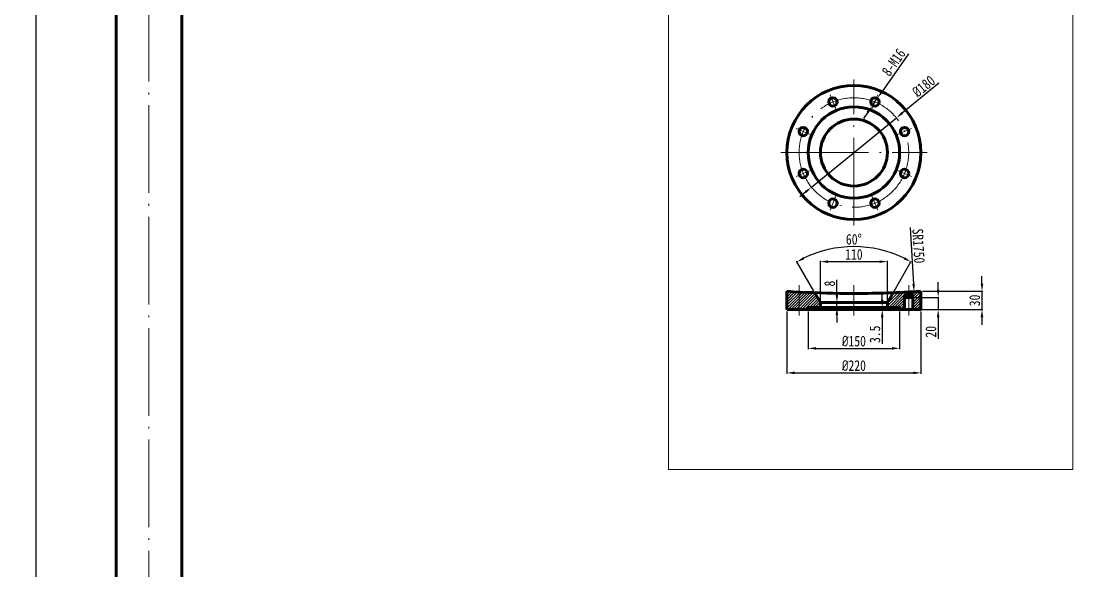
# Model space of a CAD drawing. Extents: x -49005 to 5786, y 3040 to 28144.
# Drawn here: x -32279 to -30552, y 19764 to 20668 of the extents above; entities that cross this region are included whole.
import ezdxf

# ---------------------------------------------------------------- set-up
doc = ezdxf.new("R2010")
doc.units = 0
doc.header["$LTSCALE"] = 6
doc.linetypes.add('ACAD_ISO04W100', pattern=[30.5, 24, -3, 0.5, -3])
doc.layers.get('Defpoints').update_dxf_attribs({"linetype": 'CONTINUOUS'})
for name, color, linetype, lineweight in [('CEN', 6, 'ACAD_ISO04W100', 15), ('CON', 7, 'CONTINUOUS', 70), ('HATCH', 3, 'CONTINUOUS', 18), ('min', 1, 'CONTINUOUS', 18)]:
    doc.layers.add(name, color=color, linetype=linetype, lineweight=lineweight)
doc.layers.add('harch', color=3, linetype='CONTINUOUS')
doc.styles.get("Standard").update_dxf_attribs({"font": 'SIMFANG.TTF', "width": 0.8})
doc.dimstyles.get("Standard").update_dxf_attribs({"dimscale": 5, "dimtxt": 3.5, "dimasz": 2.5, "dimexe": 0.25, "dimexo": 0.625, "dimtad": 1, "dimdec": 0, "dimzin": 1, "dimdsep": 46, "dimlunit": 6, "dimtxsty": 'Standard', "dimcen": 2.5, "dimadec": 0, "dimazin": 0, "dimtfac": 1, "dimtdec": 0, "dimtmove": 0, "dimatfit": 3, "dimfxl": 1, "dimtolj": 1, "dimtzin": 0, "dimarcsym": 0})
doc.dimstyles.new('STANDARD$3', dxfattribs={"dimscale": 5, "dimtxt": 3.5, "dimasz": 2.5, "dimexe": 0.25, "dimexo": 0.625, "dimtad": 1, "dimdec": 0, "dimzin": 4, "dimdsep": 46, "dimlunit": 6, "dimtxsty": 'Standard', "dimcen": 2.5, "dimadec": 0, "dimazin": 0, "dimtfac": 1, "dimtdec": 0, "dimtmove": 0, "dimatfit": 3, "dimfxl": 1, "dimtolj": 1, "dimtzin": 0, "dimarcsym": 0})

# ---------------------------------------------------------------- blocks, each defined once
blk = doc.blocks.new('*D34')
at = {"layer": 'Defpoints', "color": 0, "lineweight": 18}
for p in [(-30801.9, 20223.8), (-30801.9, 20193.8), (-30701.6, 20193.8)]:
    blk.add_point(p, dxfattribs=at)
at = {"layer": 'min', "color": 0, "lineweight": -2}
for p, q in [((-30701.6, 20236.3), (-30701.6, 20248.8)), ((-30798.7, 20223.8), (-30700.3, 20223.8)), ((-30701.6, 20223.8), (-30701.6, 20193.8)), ((-30798.7, 20193.8), (-30700.3, 20193.8)), ((-30701.6, 20181.3), (-30701.6, 20168.8))]:
    blk.add_line(p, q, dxfattribs=at)
at = {"layer": 'min', "color": 0, "lineweight": 18}
for points in [[(-30703.7, 20236.3), (-30699.5, 20236.3), (-30701.6, 20223.8)], [(-30703.7, 20181.3), (-30699.5, 20181.3), (-30701.6, 20193.8)]]:
    blk.add_solid(points, dxfattribs=at)
at = {"layer": 'min', "color": 0, "insert": (-30713.5, 20208.8), "char_height": 17.5, "attachment_point": 5, "rotation": 90}
blk.add_mtext('\\A1;30', dxfattribs=at)
blk = doc.blocks.new('*D35')
at = {"layer": 'Defpoints', "color": 0, "lineweight": 18}
for p in [(-30813.9, 20213.8), (-30814.9, 20193.8), (-30773.5, 20193.8)]:
    blk.add_point(p, dxfattribs=at)
at = {"layer": 'min', "color": 0, "lineweight": -2}
for p, q in [((-30773.5, 20226.3), (-30773.5, 20238.8)), ((-30810.7, 20213.8), (-30772.3, 20213.8)), ((-30773.5, 20213.8), (-30773.5, 20193.8)), ((-30811.8, 20193.8), (-30772.3, 20193.8)), ((-30773.5, 20181.3), (-30773.5, 20145.8))]:
    blk.add_line(p, q, dxfattribs=at)
at = {"layer": 'min', "color": 0, "lineweight": 18}
for points in [[(-30775.6, 20226.3), (-30771.5, 20226.3), (-30773.5, 20213.8)], [(-30775.6, 20181.3), (-30771.5, 20181.3), (-30773.5, 20193.8)]]:
    blk.add_solid(points, dxfattribs=at)
at = {"layer": 'min', "color": 0, "insert": (-30785.4, 20157.3), "char_height": 17.5, "attachment_point": 5, "rotation": 90}
blk.add_mtext('\\A1;20', dxfattribs=at)
blk = doc.blocks.new('*D36')
at = {"layer": 'Defpoints', "color": 0, "lineweight": 18}
for p in [(-30986.9, 20193.8), (-30836.9, 20193.8), (-30836.9, 20130.1)]:
    blk.add_point(p, dxfattribs=at)
at = {"layer": 'min', "color": 0, "lineweight": -2}
for p, q in [((-30986.9, 20190.6), (-30986.9, 20128.8)), ((-30836.9, 20190.6), (-30836.9, 20128.8)), ((-30974.4, 20130.1), (-30849.4, 20130.1))]:
    blk.add_line(p, q, dxfattribs=at)
at = {"layer": 'min', "color": 0, "lineweight": 18}
for points in [[(-30974.4, 20132.2), (-30974.4, 20128), (-30986.9, 20130.1)], [(-30849.4, 20132.2), (-30849.4, 20128), (-30836.9, 20130.1)]]:
    blk.add_solid(points, dxfattribs=at)
at = {"layer": 'min', "color": 0, "insert": (-30911.9, 20141.9), "char_height": 17.5, "attachment_point": 5}
blk.add_mtext('\\A1;{\\Fisocp|c134;%%C}150', dxfattribs=at)
blk = doc.blocks.new('*D37')
at = {"layer": 'Defpoints', "color": 0, "lineweight": 18}
for p in [(-31021.9, 20193.8), (-30801.9, 20193.8), (-30801.9, 20089.8)]:
    blk.add_point(p, dxfattribs=at)
at = {"layer": 'min', "color": 0, "lineweight": -2}
for p, q in [((-31021.9, 20190.6), (-31021.9, 20088.5)), ((-30801.9, 20190.6), (-30801.9, 20088.5)), ((-31009.4, 20089.8), (-30814.4, 20089.8))]:
    blk.add_line(p, q, dxfattribs=at)
at = {"layer": 'min', "color": 0, "lineweight": 18}
for points in [[(-31009.4, 20091.9), (-31009.4, 20087.7), (-31021.9, 20089.8)], [(-30814.4, 20091.9), (-30814.4, 20087.7), (-30801.9, 20089.8)]]:
    blk.add_solid(points, dxfattribs=at)
at = {"layer": 'min', "color": 0, "insert": (-30911.9, 20101.7), "char_height": 17.5, "attachment_point": 5}
blk.add_mtext('\\A1;{\\Fisocp|c134;%%C}220', dxfattribs=at)
blk = doc.blocks.new('*D38')
at = {"layer": 'Defpoints', "color": 0, "lineweight": 18}
for p in [(-30842.2, 20508.7), (-30981.6, 20394.8)]:
    blk.add_point(p, dxfattribs=at)
at = {"layer": 'min', "color": 0, "lineweight": -2}
for p, q in [((-30772.6, 20565.6), (-30832.5, 20516.7)), ((-30981.6, 20394.8), (-30842.2, 20508.7)), ((-30991.2, 20386.9), (-31000.9, 20379))]:
    blk.add_line(p, q, dxfattribs=at)
at = {"layer": 'min', "color": 0, "lineweight": 18}
for points in [[(-30833.8, 20518.3), (-30831.2, 20515), (-30842.2, 20508.7)], [(-30992.6, 20388.5), (-30989.9, 20385.3), (-30981.6, 20394.8)]]:
    blk.add_solid(points, dxfattribs=at)
at = {"layer": 'min', "color": 0, "insert": (-30797.4, 20560.6), "char_height": 17.5, "attachment_point": 5, "rotation": 39.2559}
blk.add_mtext('\\A1;{\\Fisocp|c134;%%C}180', dxfattribs=at)
blk = doc.blocks.new('*D39')
at = {"layer": 'Defpoints', "color": 0, "lineweight": 18}
for p in [(-30884.6, 20197.3), (-30865.4, 20193.8), (-30865.4, 20193.8)]:
    blk.add_point(p, dxfattribs=at)
at = {"layer": 'min', "color": 0, "lineweight": -2}
for p, q in [((-30865.4, 20209.8), (-30865.4, 20222.3)), ((-30881.5, 20197.3), (-30864.1, 20197.3)), ((-30868.5, 20193.8), (-30866.6, 20193.8)), ((-30865.4, 20197.3), (-30865.4, 20193.8)), ((-30865.4, 20181.3), (-30865.4, 20137.5))]:
    blk.add_line(p, q, dxfattribs=at)
at = {"layer": 'min', "color": 0, "lineweight": 18}
for points in [[(-30867.5, 20209.8), (-30863.3, 20209.8), (-30865.4, 20197.3)], [(-30867.5, 20181.3), (-30863.3, 20181.3), (-30865.4, 20193.8)]]:
    blk.add_solid(points, dxfattribs=at)
at = {"layer": 'min', "color": 0, "insert": (-30877.3, 20153.2), "char_height": 17.5, "attachment_point": 5, "rotation": 90}
blk.add_mtext('\\A1;3.5', dxfattribs=at)
blk = doc.blocks.new('*D40')
at = {"layer": 'Defpoints', "color": 0, "lineweight": 18}
for p in [(-30939.8, 20205.3), (-30939.8, 20205.3), (-30939.8, 20197.3)]:
    blk.add_point(p, dxfattribs=at)
at = {"layer": 'min', "color": 0, "lineweight": -2}
for p, q in [((-30939.8, 20217.8), (-30939.8, 20242.7)), ((-30942.9, 20205.3), (-30941, 20205.3)), ((-30942.9, 20197.3), (-30941, 20197.3)), ((-30939.8, 20197.3), (-30939.8, 20205.3)), ((-30939.8, 20184.8), (-30939.8, 20172.3))]:
    blk.add_line(p, q, dxfattribs=at)
at = {"layer": 'min', "color": 0, "lineweight": 18}
for points in [[(-30941.9, 20217.8), (-30937.7, 20217.8), (-30939.8, 20205.3)], [(-30941.9, 20184.8), (-30937.7, 20184.8), (-30939.8, 20197.3)]]:
    blk.add_solid(points, dxfattribs=at)
at = {"layer": 'min', "color": 0, "insert": (-30951.7, 20236.5), "char_height": 17.5, "attachment_point": 5, "rotation": 90}
blk.add_mtext('\\A1;8', dxfattribs=at)
blk = doc.blocks.new('*D41')
at = {"layer": 'Defpoints', "color": 0, "lineweight": 18}
for p in [(-30879.4, 20294.4), (-30976.2, 20221.5), (-30847.5, 20221.5), (-30966.9, 20205.3), (-30856.9, 20205.3)]:
    blk.add_point(p, dxfattribs=at)
at = {"layer": 'min', "color": 0, "lineweight": -2}
for p, q in [((-30977.8, 20224.2), (-31006.1, 20273.3)), ((-30845.9, 20224.2), (-30817.6, 20273.3))]:
    blk.add_line(p, q, dxfattribs=at)
blk.add_arc((-30911.9, 20110), 187.2, 63.8256, 116.1744, dxfattribs=at)
at = {"layer": 'min', "color": 0, "lineweight": 18}
for points in [[(-30993.5, 20276.2), (-30995.4, 20279.9), (-31005.5, 20272.2)], [(-30828.3, 20279.9), (-30830.3, 20276.2), (-30818.2, 20272.2)]]:
    blk.add_solid(points, dxfattribs=at)
at = {"layer": 'min', "color": 0, "insert": (-30911.9, 20309.1), "char_height": 17.5, "attachment_point": 5}
blk.add_mtext('\\A1;60°', dxfattribs=at)
blk = doc.blocks.new('*D42')
at = {"layer": 'Defpoints', "color": 0, "lineweight": 18}
for p in [(-30912.9, 21939), (-30813.2, 20223.2)]:
    blk.add_point(p, dxfattribs=at)
at = {"layer": 'min', "color": 0, "lineweight": -2}
blk.add_line((-30819.3, 20328.6), (-30813.9, 20235.7), dxfattribs=at)
at = {"layer": 'min', "color": 0, "lineweight": 18}
blk.add_solid([(-30811.8, 20235.8), (-30816, 20235.6), (-30813.2, 20223.2)], dxfattribs=at)
at = {"layer": 'min', "color": 0, "insert": (-30805.7, 20298.3), "char_height": 17.5, "attachment_point": 5, "rotation": 273.3248}
blk.add_mtext('\\A1;SR1750', dxfattribs=at)
blk = doc.blocks.new('*D43')
at = {"layer": 'Defpoints', "color": 0, "lineweight": 18}
for p in [(-30856.9, 20272.5), (-30966.9, 20205.3), (-30856.9, 20205.3)]:
    blk.add_point(p, dxfattribs=at)
at = {"layer": 'min', "color": 0, "lineweight": -2}
for p, q in [((-30966.9, 20208.4), (-30966.9, 20273.7)), ((-30954.4, 20272.5), (-30869.4, 20272.5)), ((-30856.9, 20208.4), (-30856.9, 20273.7))]:
    blk.add_line(p, q, dxfattribs=at)
at = {"layer": 'min', "color": 0, "lineweight": 18}
for points in [[(-30954.4, 20274.6), (-30954.4, 20270.4), (-30966.9, 20272.5)], [(-30869.4, 20274.6), (-30869.4, 20270.4), (-30856.9, 20272.5)]]:
    blk.add_solid(points, dxfattribs=at)
at = {"layer": 'min', "color": 0, "insert": (-30911.9, 20284.3), "char_height": 17.5, "attachment_point": 5}
blk.add_mtext('\\A1;110', dxfattribs=at)
blk = doc.blocks.new('*D44')
at = {"layer": 'Defpoints', "color": 0, "lineweight": 18}
for p in [(-30872.9, 20541.5), (-30882, 20528.4)]:
    blk.add_point(p, dxfattribs=at)
at = {"layer": 'min', "color": 0, "lineweight": -2}
for p, q in [((-30822.3, 20614.1), (-30865.7, 20551.8)), ((-30882, 20528.4), (-30872.9, 20541.5)), ((-30889.1, 20518.1), (-30896.3, 20507.9))]:
    blk.add_line(p, q, dxfattribs=at)
at = {"layer": 'min', "color": 0, "lineweight": 18}
for points in [[(-30867.4, 20553), (-30864, 20550.6), (-30872.9, 20541.5)], [(-30890.9, 20519.3), (-30887.4, 20516.9), (-30882, 20528.4)]]:
    blk.add_solid(points, dxfattribs=at)
at = {"layer": 'min', "color": 0, "insert": (-30846.7, 20599.9), "char_height": 17.5, "attachment_point": 5, "rotation": 55.1356}
blk.add_mtext('\\A1;8-M16', dxfattribs=at)
blk = doc.blocks.new('*D157')
at = {"layer": 'Defpoints', "color": 0, "lineweight": 18}
for p in [(-32254.6, 20953.6), (-32123.4, 20953.6), (-32069.4, 18169.6)]:
    blk.add_point(p, dxfattribs=at)
at = {"layer": 'harch', "color": 0, "lineweight": -2}
for p, q in [((-32126.5, 20953.6), (-32255.8, 20953.6)), ((-32254.6, 18182.1), (-32254.6, 20941.1)), ((-32072.5, 18169.6), (-32255.8, 18169.6))]:
    blk.add_line(p, q, dxfattribs=at)
at = {"layer": 'harch', "color": 0, "lineweight": 18}
for points in [[(-32256.7, 20941.1), (-32252.5, 20941.1), (-32254.6, 20953.6)], [(-32256.7, 18182.1), (-32252.5, 18182.1), (-32254.6, 18169.6)]]:
    blk.add_solid(points, dxfattribs=at)
at = {"layer": 'harch', "color": 0, "lineweight": 18, "insert": (-32268, 19561.6), "char_height": 17.5, "attachment_point": 5, "rotation": 90}
blk.add_mtext('\\A1;2,784', dxfattribs=at)
blk = doc.blocks.new('_None')

msp = doc.modelspace()

# ---------------------------------------------------------------- hatches: boundary and pattern name
at = {"layer": 'HATCH'}
h = msp.add_hatch(dxfattribs=at)
h.set_pattern_fill('ANSI31', color=256, style=0)
h.set_pattern_definition([(45, (-12715.985, 23137.0007), (-2.24506403, 2.24506403), [])])
edge = h.paths.add_edge_path()
edge.add_spline(control_points=[(-31001.87, 20222.62), (-31008.54, 20222.97), (-31015.21, 20223.35), (-31021.87, 20223.77)], knot_values=[4.8150737, 4.8150737, 4.8150737, 4.8150737, 4.8380013, 4.8380013, 4.8380013, 4.8380013], degree=3, periodic=0)
edge.add_line((-31021.87, 20223.77), (-31021.87, 20193.77))
edge.add_line((-31021.87, 20193.77), (-31001.87, 20193.77))
edge.add_line((-31001.87, 20193.77), (-31001.87, 20222.62))
edge = h.paths.add_edge_path()
edge.add_spline(control_points=[(-30976.23, 20221.49), (-30984.79, 20221.81), (-30993.33, 20222.18), (-31001.87, 20222.62)], knot_values=[4.7857641, 4.7857641, 4.7857641, 4.7857641, 4.8150737, 4.8150737, 4.8150737, 4.8150737], degree=3, periodic=0)
edge.add_line((-31001.87, 20222.62), (-31001.87, 20193.77))
edge.add_line((-31001.87, 20193.77), (-30986.87, 20193.77))
edge.add_line((-30986.87, 20193.77), (-30986.87, 20197.27))
edge.add_line((-30986.87, 20197.27), (-30966.87, 20197.27))
edge.add_line((-30966.87, 20197.27), (-30966.87, 20205.27))
edge.add_line((-30966.87, 20205.27), (-30976.23, 20221.49))
edge = h.paths.add_edge_path()
edge.add_line((-30829.87, 20209.77), (-30828.79, 20209.77))
edge.add_line((-30828.79, 20209.77), (-30828.79, 20217.77))
edge.add_line((-30828.79, 20217.77), (-30821.87, 20221.77))
edge.add_line((-30821.87, 20221.77), (-30821.87, 20222.62))
edge.add_spline(control_points=[(-30821.87, 20222.62), (-30824.58, 20222.48), (-30827.29, 20222.35), (-30835.83, 20221.95), (-30841.66, 20221.71), (-30847.5, 20221.49)], knot_values=[4.6097043, 4.6097043, 4.6097043, 4.6097043, 4.6190122, 4.6190122, 4.639014, 4.639014, 4.639014, 4.639014], degree=3, periodic=0)
edge.add_line((-30847.5, 20221.49), (-30856.87, 20205.27))
edge.add_line((-30856.87, 20205.27), (-30856.87, 20197.27))
edge.add_line((-30856.87, 20197.27), (-30836.87, 20197.27))
edge.add_line((-30836.87, 20197.27), (-30836.87, 20193.77))
edge.add_line((-30836.87, 20193.77), (-30829.87, 20193.77))
edge.add_line((-30829.87, 20193.77), (-30829.87, 20209.77))
h.paths.add_polyline_path([(-30828.79, 20209.77), (-30829.87, 20209.77), (-30829.87, 20193.77), (-30828.79, 20193.77)], flags=16)
h.paths.add_polyline_path([(-30813.87, 20209.77), (-30814.95, 20209.77), (-30814.95, 20193.77), (-30813.87, 20193.77)], flags=17)
edge = h.paths.add_edge_path()
edge.add_spline(control_points=[(-30801.87, 20223.77), (-30808.52, 20223.35), (-30815.19, 20222.97), (-30821.87, 20222.62)], knot_values=[4.5867767, 4.5867767, 4.5867767, 4.5867767, 4.6097043, 4.6097043, 4.6097043, 4.6097043], degree=3, periodic=0)
edge.add_line((-30821.87, 20222.62), (-30821.87, 20221.77))
edge.add_line((-30821.87, 20221.77), (-30814.95, 20217.77))
edge.add_line((-30814.95, 20217.77), (-30814.95, 20209.77))
edge.add_line((-30814.95, 20209.77), (-30813.87, 20209.77))
edge.add_line((-30813.87, 20209.77), (-30813.87, 20193.77))
edge.add_line((-30813.87, 20193.77), (-30801.87, 20193.77))
edge.add_line((-30801.87, 20193.77), (-30801.87, 20223.77))

# ---------------------------------------------------------------- linework, layer by layer
at = {"layer": 'CEN'}
for p, q in [((-32069.38, 21444.31), (-32069.38, 18143.58)), ((-30911.87, 20331.79), (-30911.87, 20571.79)), ((-30941.52, 20523.4), (-30951.09, 20546.49)), ((-30882.21, 20523.4), (-30872.64, 20546.49)), ((-30983.47, 20481.45), (-31006.56, 20491.02)), ((-30840.27, 20481.45), (-30817.17, 20491.02)), ((-31031.87, 20451.79), (-30791.87, 20451.79)), ((-30983.47, 20422.14), (-31006.56, 20412.57)), ((-30840.27, 20422.14), (-30817.17, 20412.57)), ((-30941.52, 20380.19), (-30951.09, 20357.1)), ((-30882.21, 20380.19), (-30872.64, 20357.1)), ((-31001.87, 20183.87), (-31001.87, 20233.74)), ((-30911.87, 20183.87), (-30911.87, 20233.74)), ((-30821.87, 20183.87), (-30821.87, 20233.74))]:
    msp.add_line(p, q, dxfattribs=at)
msp.add_circle((-30911.87, 20451.79), 90, dxfattribs=at)
at = {"layer": 'CON'}
for p, q in [((-32123.38, 20953.58), (-32123.38, 18169.58)), ((-32015.38, 20953.58), (-32015.38, 18169.58)), ((-31021.87, 20193.77), (-31021.87, 20223.77)), ((-30966.87, 20205.27), (-30976.23, 20221.49)), ((-30856.87, 20205.27), (-30847.5, 20221.49)), ((-30829.87, 20213.77), (-30813.87, 20213.77)), ((-30821.87, 20221.77), (-30828.79, 20217.77)), ((-30828.79, 20193.77), (-30828.79, 20217.77)), ((-30828.79, 20217.77), (-30814.95, 20217.77)), ((-30828.79, 20217.77), (-30814.95, 20217.77)), ((-30828.79, 20217.77), (-30814.95, 20217.77)), ((-30821.87, 20221.77), (-30814.95, 20217.77)), ((-30814.95, 20193.77), (-30814.95, 20217.77)), ((-30801.87, 20193.77), (-30801.87, 20223.77)), ((-31021.87, 20193.77), (-30801.87, 20193.77)), ((-30986.87, 20193.77), (-30986.87, 20197.27)), ((-30986.87, 20197.27), (-30836.87, 20197.27)), ((-30966.87, 20197.27), (-30966.87, 20205.27)), ((-30966.87, 20205.27), (-30856.87, 20205.27)), ((-30856.87, 20197.27), (-30856.87, 20205.27)), ((-30836.87, 20193.77), (-30836.87, 20197.27))]:
    msp.add_line(p, q, dxfattribs=at)
for centre, radius in [((-30911.87, 20451.79), 110), ((-30946.31, 20534.94), 6.92), ((-30877.43, 20534.94), 6.92), ((-30911.87, 20451.79), 75), ((-30911.87, 20451.79), 55), ((-30995.02, 20486.24), 6.92), ((-30828.72, 20486.24), 6.92), ((-30995.02, 20417.35), 6.92), ((-30828.72, 20417.35), 6.92), ((-30946.31, 20368.65), 6.92), ((-30877.43, 20368.65), 6.92)]:
    msp.add_circle(centre, radius, dxfattribs=at)
msp.add_open_spline([(-30801.87, 20223.77), (-30811.23, 20223.18), (-30820.61, 20222.66), (-30864.84, 20220.59), (-30899.88, 20220), (-30963.95, 20220.84), (-30993, 20221.95), (-31021.87, 20223.77)], degree=3, knots=[4.58677667, 4.58677667, 4.58677667, 4.58677667, 4.61901221, 4.61901221, 4.73858546, 4.73858546, 4.83800126, 4.83800126, 4.83800126, 4.83800126], dxfattribs=at)
at = {"layer": 'min'}
for p, q in [((-30829.87, 20193.77), (-30829.87, 20213.77)), ((-30813.87, 20193.77), (-30813.87, 20213.77))]:
    msp.add_line(p, q, dxfattribs=at)
msp.add_lwpolyline([(-31216.2, 19931.03), (-30552.2, 19931.03), (-30552.2, 20829.3), (-31216.2, 20829.3)], close=True, dxfattribs=at)
for centre, start, end in [((-30946.31, 20534.94), 174.39576, 130.40946), ((-30877.43, 20534.94), 129.39576, 85.40946), ((-30995.02, 20486.24), 219.39576, 175.40946), ((-30828.72, 20486.24), 84.39576, 40.40946), ((-30995.02, 20417.35), 264.39576, 220.40946), ((-30828.72, 20417.35), 39.39576, 355.40946), ((-30946.31, 20368.65), 309.39576, 265.40946), ((-30877.43, 20368.65), 354.39576, 310.40946)]:
    msp.add_arc(centre, 8, start, end, dxfattribs=at)

# ---------------------------------------------------------------- dimensions: what is measured, and where the dimension line sits
at = {"layer": 'harch', "lineweight": 18}
dim = msp.add_linear_dim(base=(-32254.57, 20953.58), p1=(-32069.38, 18169.58), p2=(-32123.38, 20953.58), angle=90, dimstyle='Standard', override={"dimldrblk": 'None'}, dxfattribs=at)
dim.commit()
dim.dimension.update_dxf_attribs({"geometry": '*D157', "text_midpoint": (-32267.96, 19561.58)})
at = {"layer": 'min'}
dim = msp.add_radius_dim(center=(-30912.88, 21938.97), mpoint=(-30813.2, 20223.2), text='SR1750', dimstyle='Standard', dxfattribs=at)
dim.commit()
dim.dimension.update_dxf_attribs({"geometry": '*D42', "text_midpoint": (-30817.53, 20297.65), "dimtype": 164})
for p1, p2, text, picture, middle in [((-30882, 20528.38), (-30872.85, 20541.51), '8-M16', '*D44', (-30836.92, 20593.09)), ((-30981.56, 20394.84), (-30842.18, 20508.75), '{\\Fisocp|c134;%%C}180', '*D38', (-30789.93, 20551.44))]:
    dim = msp.add_diameter_dim_2p(p1=p1, p2=p2, text=text, dimstyle='STANDARD$3', override={"dimpost": '%%c<>'}, dxfattribs=at)
    dim.commit()
    dim.dimension.update_dxf_attribs({"geometry": picture, "text_midpoint": middle, "dimtype": 163})
dim = msp.add_angular_dim_2l(base=(-30879.35, 20294.41), line1=((-30856.87, 20205.27), (-30847.5, 20221.49)), line2=((-30966.87, 20205.27), (-30976.23, 20221.49)), dimstyle='Standard', dxfattribs=at)
dim.commit()
dim.dimension.update_dxf_attribs({"geometry": '*D41', "text_midpoint": (-30911.87, 20297.25), "dimtype": 162})
dim = msp.add_linear_dim(base=(-30856.87, 20272.47), p1=(-30966.87, 20205.27), p2=(-30856.87, 20205.27), dimstyle='Standard', dxfattribs=at)
dim.commit()
dim.dimension.update_dxf_attribs({"geometry": '*D43', "text_midpoint": (-30911.87, 20284.35)})
for base, p1, p2, picture, middle in [((-30701.58, 20193.77), (-30801.87, 20223.77), (-30801.87, 20193.77), '*D34', (-30713.46, 20208.77)), ((-30939.79, 20205.27), (-30939.79, 20197.27), (-30939.79, 20205.27), '*D40', (-30951.66, 20236.5)), ((-30773.54, 20193.77), (-30813.87, 20213.77), (-30814.95, 20193.77), '*D35', (-30785.42, 20157.28))]:
    dim = msp.add_linear_dim(base=base, p1=p1, p2=p2, angle=90, dimstyle='Standard', dxfattribs=at)
    dim.commit()
    dim.dimension.update_dxf_attribs({"geometry": picture, "text_midpoint": middle})
dim = msp.add_linear_dim(base=(-30865.38, 20193.77), p1=(-30884.6, 20197.27), p2=(-30865.38, 20193.77), angle=90, text='3.5', dimstyle='Standard', dxfattribs=at)
dim.commit()
dim.dimension.update_dxf_attribs({"geometry": '*D39', "text_midpoint": (-30877.26, 20153.16)})
for base, p1, p2, text, picture, middle in [((-30801.87, 20089.78), (-31021.87, 20193.77), (-30801.87, 20193.77), '{\\Fisocp|c134;%%C}220', '*D37', (-30911.87, 20101.66)), ((-30836.87, 20130.07), (-30986.87, 20193.77), (-30836.87, 20193.77), '{\\Fisocp|c134;%%C}150', '*D36', (-30911.87, 20141.94))]:
    dim = msp.add_linear_dim(base=base, p1=p1, p2=p2, text=text, dimstyle='Standard', dxfattribs=at)
    dim.commit()
    dim.dimension.update_dxf_attribs({"geometry": picture, "text_midpoint": middle})

doc.saveas('drawing.dxf')
